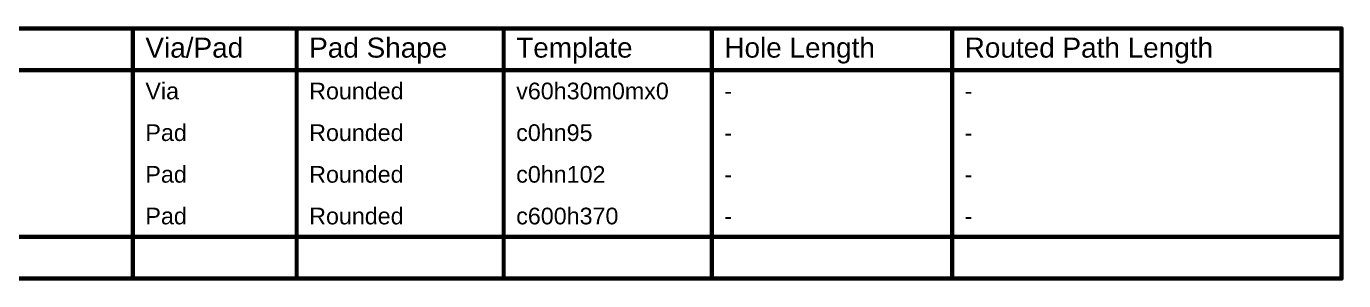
# Model space of a CAD drawing. Header units: inches. Extents: x -1 to 13, y -1.6 to 0.5.
# Drawn here: x 8.224 to 12.969, y -0.416 to 0.499 of the extents above; entities that cross this region are included whole.
import ezdxf

# ---------------------------------------------------------------- set-up
doc = ezdxf.new("R2010")
doc.units = ezdxf.units.IN
doc.header["$MEASUREMENT"] = 0
doc.layers.add('Drill Drawing', color=1, linetype='Continuous')
doc.styles.add('Arial', font='', dxfattribs={"height": 0.2})
doc.styles.get('Arial').set_extended_font_data('Arial')

msp = doc.modelspace()

# ---------------------------------------------------------------- linework, layer by layer
at = {"layer": 'Drill Drawing', "const_width": 0.015}
for points in [[(3.5685, 0.4915), (12.9619, 0.4915)], [(8.6081, -0.4085), (8.6081, 0.4915)], [(9.198, -0.4085), (9.198, 0.4915)], [(9.9438, -0.4085), (9.9438, 0.4915)], [(10.6935, -0.4085), (10.6935, 0.4915)], [(11.5593, -0.4085), (11.5593, 0.4915)], [(12.9619, -0.4085), (12.9619, 0.4915)], [(3.5685, 0.3415), (12.9619, 0.3415)], [(3.5685, -0.2585), (12.9619, -0.2585)], [(3.5685, -0.4085), (12.9619, -0.4085)]]:
    msp.add_lwpolyline(points, dxfattribs=at)
at = {"layer": 'Drill Drawing', "const_width": 0.0075}
for points in [[(8.6044, 0.4915, 1), (8.6119, 0.4915, 1)], [(9.1942, 0.4915, 1), (9.2017, 0.4915, 1)], [(9.94, 0.4915, 1), (9.9475, 0.4915, 1)], [(10.6898, 0.4915, 1), (10.6973, 0.4915, 1)], [(11.5556, 0.4915, 1), (11.5631, 0.4915, 1)], [(12.9582, 0.4915, 1), (12.9657, 0.4915, 1)], [(12.9582, 0.4915, 1), (12.9657, 0.4915, 1)], [(12.9582, 0.3415, 1), (12.9657, 0.3415, 1)], [(12.9582, -0.2585, 1), (12.9657, -0.2585, 1)], [(8.6044, -0.4085, 1), (8.6119, -0.4085, 1)], [(9.1942, -0.4085, 1), (9.2017, -0.4085, 1)], [(9.94, -0.4085, 1), (9.9475, -0.4085, 1)], [(10.6898, -0.4085, 1), (10.6973, -0.4085, 1)], [(11.5556, -0.4085, 1), (11.5631, -0.4085, 1)], [(12.9582, -0.4085, 1), (12.9657, -0.4085, 1)], [(12.9582, -0.4085, 1), (12.9657, -0.4085, 1)]]:
    msp.add_lwpolyline(points, format="xyb", close=True, dxfattribs=at)

# ---------------------------------------------------------------- texts
at = {"layer": 'Drill Drawing', "style": 'Arial'}
for s, height, p in [('Via/Pad', 0.072, (8.6531, 0.3865)), ('Pad Shape', 0.072, (9.243, 0.3865)), ('Template', 0.072, (9.9888, 0.3865)), ('Hole Length', 0.072, (10.7385, 0.3865)), ('Routed Path Length', 0.072, (11.6043, 0.3865)), ('Via', 0.06, (8.6531, 0.2365)), ('Rounded', 0.06, (9.243, 0.2365)), ('v60h30m0mx0', 0.06, (9.9888, 0.2365)), ('-', 0.06, (10.7385, 0.2365)), ('-', 0.06, (11.6043, 0.2365)), ('Pad', 0.06, (8.6531, 0.0865)), ('Rounded', 0.06, (9.243, 0.0865)), ('c0hn95', 0.06, (9.9888, 0.0865)), ('-', 0.06, (10.7385, 0.0865)), ('-', 0.06, (11.6043, 0.0865)), ('Pad', 0.06, (8.6531, -0.0635)), ('Rounded', 0.06, (9.243, -0.0635)), ('c0hn102', 0.06, (9.9888, -0.0635)), ('-', 0.06, (10.7385, -0.0635)), ('-', 0.06, (11.6043, -0.0635)), ('Pad', 0.06, (8.6531, -0.2135)), ('Rounded', 0.06, (9.243, -0.2135)), ('c600h370', 0.06, (9.9888, -0.2135)), ('-', 0.06, (10.7385, -0.2135)), ('-', 0.06, (11.6043, -0.2135))]:
    msp.add_text(s, height=height, dxfattribs=at).set_placement(p)

doc.saveas('drawing.dxf')
